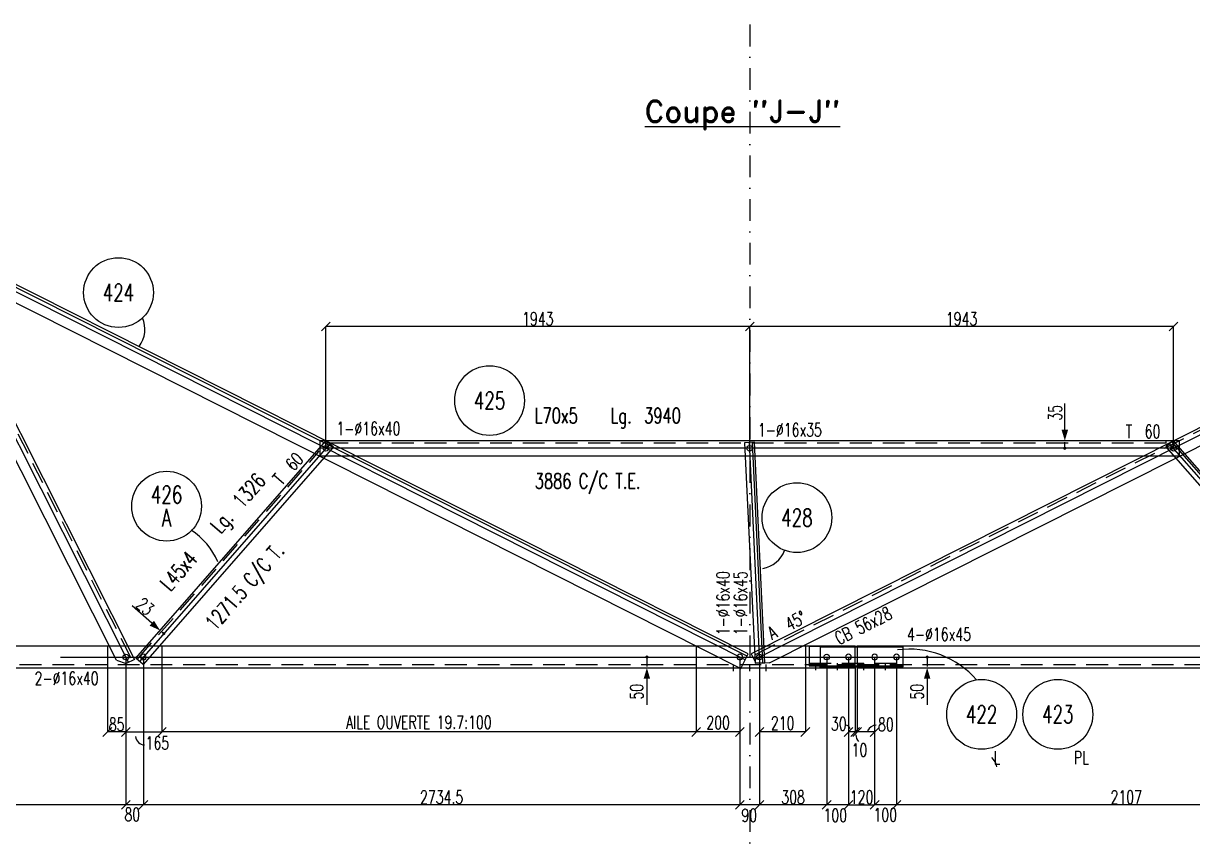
# Model space of a CAD drawing. Extents: x 533388 to 549608, y -47677 to -36197.
# Drawn here: x 536440 to 541800, y -45583 to -41854 of the extents above; entities that cross this region are included whole.
import ezdxf
from ezdxf.enums import TextEntityAlignment as Align

# ---------------------------------------------------------------- set-up
doc = ezdxf.new("R2010")
doc.units = 0
doc.header["$LTSCALE"] = 200
doc.header["$MEASUREMENT"] = 0
doc.linetypes.add('DASHDOT', pattern=[1, 0.5, -0.25, 0, -0.25])
doc.linetypes.add('DASHED', pattern=[0.75, 0.5, -0.25])
doc.layers.get('0').update_dxf_attribs({"linetype": 'CONTINUOUS'})
for name, color, linetype in [('ASSI', 6, 'CONTINUOUS'), ('BOLLINI_1', 7, 'CONTINUOUS'), ('BOLLINI_5', 7, 'CONTINUOUS'), ('FORI', 2, 'CONTINUOUS'), ('LINEA_ANG', 2, 'CONTINUOUS'), ('LINEE_PIASTRE', 2, 'CONTINUOUS'), ('LM', 7, 'CONTINUOUS'), ('LP', 3, 'CONTINUOUS'), ('LS', 7, 'CONTINUOUS'), ('MZ', 6, 'DASHDOT'), ('PIASTRE', 5, 'CONTINUOUS'), ('QT_MAL', 7, 'CONTINUOUS'), ('QT_MPR', 7, 'CONTINUOUS'), ('TRAT-Y', 7, 'DASHED')]:
    doc.layers.add(name, color=color, linetype=linetype)
doc.styles.add('QUOTE', font='ROMANS8.SHX', dxfattribs={"width": 0.7})
doc.styles.add('RD', font='ROMAND8.SHX', dxfattribs={"width": 0.7})
doc.styles.add('RQL', font='ROMANS8.SHX', dxfattribs={"width": 0.7})
doc.styles.add('RS', font='ROMANS8.shx', dxfattribs={"width": 0.7})
doc.styles.get("Standard").update_dxf_attribs({"font": 'ROMANS8.SHX', "width": 0.7})
doc.dimstyles.new('FRECCE1', dxfattribs={"dimtxt": 60, "dimasz": 6.66, "dimexe": 0, "dimexo": 0, "dimgap": 1, "dimtad": 1, "dimzin": 0, "dimdsep": 46, "dimtxsty": 'RS', "dimblk1": 'QUOTP', "dimblk2": 'QUOTF', "dimsah": 1, "dimcen": 0, "dimclrd": 2, "dimclre": 2, "dimclrt": 7, "dimadec": 0, "dimazin": 0, "dimtfac": 1, "dimtix": 1, "dimtmove": 2, "dimatfit": 3, "dimldrblk": 'QUOTP', "dimfxl": 1, "dimtolj": 1, "dimtzin": 0, "dimarcsym": 0})
doc.dimstyles.new('TRATTO', dxfattribs={"dimscale": 0, "dimtxt": 60, "dimasz": 40, "dimexe": 0, "dimexo": 0, "dimgap": 5, "dimtad": 1, "dimrnd": 0.5, "dimdsep": 46, "dimtxsty": 'RS', "dimblk1": 'OBLIQUE', "dimblk2": 'OBLIQUE', "dimsah": 1, "dimcen": 0.09, "dimclrd": 2, "dimclre": 2, "dimclrt": 7, "dimadec": 0, "dimazin": 0, "dimtfac": 1, "dimtix": 1, "dimtmove": 2, "dimatfit": 3, "dimfxl": 1, "dimtolj": 1, "dimtzin": 0, "dimarcsym": 0})

# ---------------------------------------------------------------- blocks, each defined once
blk = doc.blocks.new('ASSE98')
blk.add_line((0, 0), (1, 0))
at = {"color": 7, "style": 'QUOTE', "width": 0.5, "flags": 1}
for tag, p in [('TI', (1.38308, 6.82731)), ('DI_S', (1.38308, 6.42178)), ('D_S', (1.38308, 6.02092)), ('E_S', (1.38308, 5.68065)), ('NFORI', (1.36454, 5.29792)), ('ALAR', (1.36349, 4.93246)), ('FAM', (1.3775, 4.54645)), ('ALA', (1.38308, 4.19257)), ('DISP2', (1.38308, 3.84971)), ('DISP1', (1.38308, 3.50686)), ('PINZAF', (1.38308, 3.164)), ('PINZAI', (1.38308, 2.82114)), ('TRP', (1.38308, 2.47829)), ('NP', (1.38308, 2.13543)), ('SV', (1.38308, 1.79257)), ('PESO', (1.38308, 1.44971)), ('QUA', (1.38308, 1.10686)), ('LUN', (1.38308, 0.764)), ('PROF', (1.38308, 0.42114)), ('POS', (1.38308, 0.07829))]:
    blk.add_attdef(tag, p, '', height=0.2, dxfattribs=at)
at = {"color": 7, "flags": 1}
for tag, p in [('LAV1', (3.07431, 6.82847)), ('LAV2', (3.07431, 6.49513)), ('LAV3', (3.07431, 6.1618)), ('LAV4', (3.07431, 5.82847)), ('LAV5', (3.07431, 5.49513)), ('LAV6', (3.07431, 5.1618)), ('LAV7', (3.07431, 4.82847)), ('LAV8', (3.07431, 4.49513)), ('LAV9', (3.07431, 4.1618)), ('LAV10', (3.07431, 3.82847))]:
    blk.add_attdef(tag, p, '', height=0.2, dxfattribs=at)
blk = doc.blocks.new('MRKR_98')
blk.add_point((0, 0))
at = {"color": 7, "style": 'QUOTE', "width": 0.5, "flags": 1}
for tag, p in [('NFORI', (3.72, 5.3)), ('TI', (3.73, 6.83)), ('DI_S', (3.73, 6.42)), ('D_S', (3.73, 6.02)), ('E_S', (3.73, 5.68)), ('AUX2', (3.71, 4.93)), ('AUX1', (3.73, 4.19)), ('FAM', (3.73, 4.55)), ('COMMESSA', (3.73, 3.85)), ('MD', (3.73, 3.51)), ('MP', (3.73, 3.16)), ('LARGHEZZA', (3.73, 2.82)), ('SPESSORE', (3.73, 2.48)), ('NP', (3.73, 2.14)), ('SV', (3.73, 1.79)), ('PESO', (3.73, 1.45)), ('QUA', (3.73, 1.11)), ('LUN', (3.73, 0.76)), ('PROF', (3.73, 0.42)), ('POS', (3.73, 0.08))]:
    blk.add_attdef(tag, p, '', height=0.2, dxfattribs=at)
at = {"color": 7, "flags": 1}
for tag, p in [('LAV1', (5.26, 6.88)), ('LAV2', (5.26, 6.55)), ('LAV3', (5.26, 6.21)), ('LAV4', (5.26, 5.88)), ('LAV5', (5.26, 5.55)), ('LAV6', (5.26, 5.21)), ('LAV7', (5.26, 4.88)), ('LAV8', (5.26, 4.55)), ('LAV9', (5.26, 4.21)), ('LAV10', (5.26, 3.88))]:
    blk.add_attdef(tag, p, '', height=0.2, dxfattribs=at)
blk = doc.blocks.new('16')
blk.add_circle((0, 0), 1)
blk = doc.blocks.new('QUOTP')
at = {"layer": 'ASSI', "color": 2, "const_width": 1.07}
blk.add_lwpolyline([(-0.53, 0, 1), (0.53, 0, 1)], format="xyb", close=True, dxfattribs=at)
blk = doc.blocks.new('QUOTF')
at = {"layer": 'LS', "color": 2}
blk.add_line((7.5, 0), (25.5, 0), dxfattribs=at)
blk.add_solid([(7.5, 2.25), (0, 0), (7.5, -2.25)], dxfattribs=at)
blk = doc.blocks.new('*D14')
at = {"layer": 'QT_MAL', "color": 2, "lineweight": -2, "transparency": 16777216}
blk.add_line((540583.1, -44766.1), (540583.1, -44802.8), dxfattribs=at)
at = {"layer": 'QT_MAL', "color": 2, "lineweight": -2, "transparency": 16777216, "xscale": 6.66, "yscale": 6.66, "zscale": 6.66}
for name, p, rotation in [('QUOTP', (540583.1, -44759.4), 90), ('QUOTF', (540583.1, -44809.4), 270)]:
    blk.add_blockref(name, p, dxfattribs=dict(at, rotation=rotation))
at = {"layer": 'QT_MAL', "color": 7, "transparency": 16777216, "insert": (540536.3, -44918.3), "char_height": 60, "attachment_point": 5, "rotation": 90, "style": 'RS'}
blk.add_mtext('\\A1;50', dxfattribs=at)
blk = doc.blocks.new('_OBLIQUE')
at = {"color": 0, "linetype": 'ByBlock'}
blk.add_line((-0.5, -0.5), (0.5, 0.5), dxfattribs=at)
blk = doc.blocks.new('*D55')
at = {"layer": 'QT_MPR', "color": 2, "lineweight": -2, "transparency": 16777216}
for p, q in [((540442.4, -44759.4), (540442.4, -45437)), ((542549.4, -44759.4), (542549.4, -45437)), ((542549.4, -45437), (540442.4, -45437))]:
    blk.add_line(p, q, dxfattribs=at)
at = {"layer": 'QT_MPR', "color": 2, "lineweight": -2, "transparency": 16777216, "xscale": 40, "yscale": 40, "zscale": 40, "rotation": 180}
blk.add_blockref('_OBLIQUE', (540442.4, -45437), dxfattribs=at)
at = {"layer": 'QT_MPR', "color": 2, "lineweight": -2, "transparency": 16777216, "xscale": 40, "yscale": 40, "zscale": 40}
blk.add_blockref('_OBLIQUE', (542549.4, -45437), dxfattribs=at)
at = {"layer": 'QT_MPR', "color": 7, "transparency": 16777216, "insert": (541495.9, -45402), "char_height": 60, "attachment_point": 5, "style": 'RS'}
blk.add_mtext('\\A1;2107', dxfattribs=at)
blk = doc.blocks.new('*D56')
at = {"layer": 'QT_MPR', "color": 2, "lineweight": -2, "transparency": 16777216}
for p, q in [((540342.4, -44759.4), (540342.4, -45437)), ((540442.4, -44759.4), (540442.4, -45437)), ((540442.4, -45437), (540342.4, -45437))]:
    blk.add_line(p, q, dxfattribs=at)
at = {"layer": 'QT_MPR', "color": 2, "lineweight": -2, "transparency": 16777216, "xscale": 40, "yscale": 40, "zscale": 40, "rotation": 180}
blk.add_blockref('_OBLIQUE', (540342.4, -45437), dxfattribs=at)
at = {"layer": 'QT_MPR', "color": 2, "lineweight": -2, "transparency": 16777216, "xscale": 40, "yscale": 40, "zscale": 40}
blk.add_blockref('_OBLIQUE', (540442.4, -45437), dxfattribs=at)
at = {"layer": 'QT_MPR', "color": 7, "transparency": 16777216, "insert": (540391, -45482.9), "char_height": 60, "attachment_point": 5, "style": 'RS'}
blk.add_mtext('\\A1;100', dxfattribs=at)
blk = doc.blocks.new('*D58')
at = {"layer": 'QT_MPR', "color": 2, "lineweight": -2, "transparency": 16777216}
for p, q in [((540342.4, -44759.4), (540342.4, -45103.1)), ((540262.4, -44809.4), (540262.4, -45103.1)), ((540342.4, -45103.1), (540262.4, -45103.1))]:
    blk.add_line(p, q, dxfattribs=at)
at = {"layer": 'QT_MPR', "color": 2, "lineweight": -2, "transparency": 16777216, "xscale": 40, "yscale": 40, "zscale": 40, "rotation": 180}
blk.add_blockref('_OBLIQUE', (540262.4, -45103.1), dxfattribs=at)
at = {"layer": 'QT_MPR', "color": 2, "lineweight": -2, "transparency": 16777216, "xscale": 40, "yscale": 40, "zscale": 40}
blk.add_blockref('_OBLIQUE', (540342.4, -45103.1), dxfattribs=at)
at = {"layer": 'QT_MPR', "color": 7, "transparency": 16777216, "insert": (540393.8, -45068.9), "char_height": 60, "attachment_point": 5, "style": 'RS'}
blk.add_mtext('\\A1;80', dxfattribs=at)
blk = doc.blocks.new('*D59')
at = {"layer": 'QT_MPR', "color": 2, "lineweight": -2, "transparency": 16777216}
for p, q in [((540122.4, -44759.4), (540122.4, -45437)), ((540222.4, -44759.4), (540222.4, -45437)), ((540222.4, -45437), (540122.4, -45437))]:
    blk.add_line(p, q, dxfattribs=at)
at = {"layer": 'QT_MPR', "color": 2, "lineweight": -2, "transparency": 16777216, "xscale": 40, "yscale": 40, "zscale": 40, "rotation": 180}
blk.add_blockref('_OBLIQUE', (540122.4, -45437), dxfattribs=at)
at = {"layer": 'QT_MPR', "color": 2, "lineweight": -2, "transparency": 16777216, "xscale": 40, "yscale": 40, "zscale": 40}
blk.add_blockref('_OBLIQUE', (540222.4, -45437), dxfattribs=at)
at = {"layer": 'QT_MPR', "color": 7, "transparency": 16777216, "insert": (540161.9, -45485.3), "char_height": 60, "attachment_point": 5, "style": 'RS'}
blk.add_mtext('\\A1;100', dxfattribs=at)
blk = doc.blocks.new('*D60')
at = {"layer": 'QT_MPR', "color": 2, "lineweight": -2, "transparency": 16777216}
for p, q in [((539814.5, -44759.4), (539814.5, -45437)), ((540122.4, -44759.4), (540122.4, -45437)), ((540122.4, -45437), (539814.5, -45437))]:
    blk.add_line(p, q, dxfattribs=at)
at = {"layer": 'QT_MPR', "color": 2, "lineweight": -2, "transparency": 16777216, "xscale": 40, "yscale": 40, "zscale": 40, "rotation": 180}
blk.add_blockref('_OBLIQUE', (539814.5, -45437), dxfattribs=at)
at = {"layer": 'QT_MPR', "color": 2, "lineweight": -2, "transparency": 16777216, "xscale": 40, "yscale": 40, "zscale": 40}
blk.add_blockref('_OBLIQUE', (540122.4, -45437), dxfattribs=at)
at = {"layer": 'QT_MPR', "color": 7, "transparency": 16777216, "insert": (539968.5, -45402), "char_height": 60, "attachment_point": 5, "style": 'RS'}
blk.add_mtext('\\A1;308', dxfattribs=at)
blk = doc.blocks.new('*D61')
at = {"layer": 'QT_MPR', "color": 2, "lineweight": -2, "transparency": 16777216}
for p, q in [((539724.5, -44759.4), (539724.5, -45437)), ((539814.5, -44759.4), (539814.5, -45437)), ((539814.5, -45437), (539724.5, -45437))]:
    blk.add_line(p, q, dxfattribs=at)
at = {"layer": 'QT_MPR', "color": 2, "lineweight": -2, "transparency": 16777216, "xscale": 40, "yscale": 40, "zscale": 40, "rotation": 180}
blk.add_blockref('_OBLIQUE', (539724.5, -45437), dxfattribs=at)
at = {"layer": 'QT_MPR', "color": 2, "lineweight": -2, "transparency": 16777216, "xscale": 40, "yscale": 40, "zscale": 40}
blk.add_blockref('_OBLIQUE', (539814.5, -45437), dxfattribs=at)
at = {"layer": 'QT_MPR', "color": 7, "transparency": 16777216, "insert": (539767.4, -45485.3), "char_height": 60, "attachment_point": 5, "style": 'RS'}
blk.add_mtext('\\A1;90', dxfattribs=at)
blk = doc.blocks.new('*D62')
at = {"layer": 'QT_MPR', "color": 2, "lineweight": -2, "transparency": 16777216}
for p, q in [((536989.6, -44759.4), (536989.6, -45437)), ((539724.5, -44759.4), (539724.5, -45437)), ((539724.5, -45437), (536989.6, -45437))]:
    blk.add_line(p, q, dxfattribs=at)
at = {"layer": 'QT_MPR', "color": 2, "lineweight": -2, "transparency": 16777216, "xscale": 40, "yscale": 40, "zscale": 40, "rotation": 180}
blk.add_blockref('_OBLIQUE', (536989.6, -45437), dxfattribs=at)
at = {"layer": 'QT_MPR', "color": 2, "lineweight": -2, "transparency": 16777216, "xscale": 40, "yscale": 40, "zscale": 40}
blk.add_blockref('_OBLIQUE', (539724.5, -45437), dxfattribs=at)
at = {"layer": 'QT_MPR', "color": 7, "transparency": 16777216, "insert": (538357.1, -45402), "char_height": 60, "attachment_point": 5, "style": 'RS'}
blk.add_mtext('\\A1;2734.5', dxfattribs=at)
blk = doc.blocks.new('*D63')
at = {"layer": 'QT_MPR', "color": 2, "lineweight": -2, "transparency": 16777216}
for p, q in [((536909.6, -44759.4), (536909.6, -45437)), ((536989.6, -44759.4), (536989.6, -45437)), ((536989.6, -45437), (536909.6, -45437))]:
    blk.add_line(p, q, dxfattribs=at)
at = {"layer": 'QT_MPR', "color": 2, "lineweight": -2, "transparency": 16777216, "xscale": 40, "yscale": 40, "zscale": 40, "rotation": 180}
blk.add_blockref('_OBLIQUE', (536909.6, -45437), dxfattribs=at)
at = {"layer": 'QT_MPR', "color": 2, "lineweight": -2, "transparency": 16777216, "xscale": 40, "yscale": 40, "zscale": 40}
blk.add_blockref('_OBLIQUE', (536989.6, -45437), dxfattribs=at)
at = {"layer": 'QT_MPR', "color": 7, "transparency": 16777216, "insert": (536938.9, -45481.6), "char_height": 60, "attachment_point": 5, "style": 'RS'}
blk.add_mtext('\\A1;80', dxfattribs=at)
blk = doc.blocks.new('*D64')
at = {"layer": 'QT_MPR', "color": 2, "lineweight": -2, "transparency": 16777216}
for p, q in [((540222.4, -44759.4), (540222.4, -45103.1)), ((540252.4, -44809.4), (540252.4, -45103.1)), ((540252.4, -45103.1), (540222.4, -45103.1))]:
    blk.add_line(p, q, dxfattribs=at)
at = {"layer": 'QT_MPR', "color": 2, "lineweight": -2, "transparency": 16777216, "xscale": 40, "yscale": 40, "zscale": 40, "rotation": 180}
blk.add_blockref('_OBLIQUE', (540222.4, -45103.1), dxfattribs=at)
at = {"layer": 'QT_MPR', "color": 2, "lineweight": -2, "transparency": 16777216, "xscale": 40, "yscale": 40, "zscale": 40}
blk.add_blockref('_OBLIQUE', (540252.4, -45103.1), dxfattribs=at)
at = {"layer": 'QT_MPR', "color": 7, "transparency": 16777216, "insert": (540177.8, -45065.7), "char_height": 60, "attachment_point": 5, "style": 'RS'}
blk.add_mtext('\\A1;30', dxfattribs=at)
blk = doc.blocks.new('*D65')
at = {"layer": 'QT_MPR', "color": 2, "lineweight": -2, "transparency": 16777216}
for p, q in [((536909.6, -44759.4), (536909.6, -45437)), ((534022.4, -44809.4), (534022.4, -45437)), ((536909.6, -45437), (534022.4, -45437))]:
    blk.add_line(p, q, dxfattribs=at)
at = {"layer": 'QT_MPR', "color": 2, "lineweight": -2, "transparency": 16777216, "xscale": 40, "yscale": 40, "zscale": 40, "rotation": 180}
blk.add_blockref('_OBLIQUE', (534022.4, -45437), dxfattribs=at)
at = {"layer": 'QT_MPR', "color": 2, "lineweight": -2, "transparency": 16777216, "xscale": 40, "yscale": 40, "zscale": 40}
blk.add_blockref('_OBLIQUE', (536909.6, -45437), dxfattribs=at)
at = {"layer": 'QT_MPR', "color": 7, "transparency": 16777216, "insert": (535464.4, -45384.9), "char_height": 60, "attachment_point": 5, "style": 'RS'}
blk.add_mtext('\\A1;2887.5', dxfattribs=at)
blk = doc.blocks.new('*D66')
at = {"layer": 'LS', "color": 2, "lineweight": -2, "transparency": 16777216}
for p, q in [((540252.4, -44809.4), (540252.4, -45103.1)), ((540262.4, -44809.4), (540262.4, -45103.1)), ((540252.4, -45103.1), (540262.4, -45103.1))]:
    blk.add_line(p, q, dxfattribs=at)
at = {"layer": 'LS', "color": 2, "lineweight": -2, "transparency": 16777216, "xscale": 40, "yscale": 40, "zscale": 40, "rotation": 180}
blk.add_blockref('_OBLIQUE', (540252.4, -45103.1), dxfattribs=at)
at = {"layer": 'LS', "color": 2, "lineweight": -2, "transparency": 16777216, "xscale": 40, "yscale": 40, "zscale": 40}
blk.add_blockref('_OBLIQUE', (540262.4, -45103.1), dxfattribs=at)
at = {"layer": 'LS', "color": 7, "transparency": 16777216, "insert": (540272.7, -45185.7), "char_height": 60, "attachment_point": 5, "style": 'RS'}
blk.add_mtext('\\A1;10', dxfattribs=at)
blk = doc.blocks.new('*D67')
at = {"layer": 'LS', "color": 2, "lineweight": -2, "transparency": 16777216}
for p, q in [((540222.4, -44759.4), (540222.4, -45437)), ((540342.4, -44759.4), (540342.4, -45437)), ((540222.4, -45437), (540342.4, -45437))]:
    blk.add_line(p, q, dxfattribs=at)
at = {"layer": 'LS', "color": 2, "lineweight": -2, "transparency": 16777216, "xscale": 40, "yscale": 40, "zscale": 40, "rotation": 180}
blk.add_blockref('_OBLIQUE', (540222.4, -45437), dxfattribs=at)
at = {"layer": 'LS', "color": 2, "lineweight": -2, "transparency": 16777216, "xscale": 40, "yscale": 40, "zscale": 40}
blk.add_blockref('_OBLIQUE', (540342.4, -45437), dxfattribs=at)
at = {"layer": 'LS', "color": 7, "transparency": 16777216, "insert": (540282.4, -45402), "char_height": 60, "attachment_point": 5, "style": 'RS'}
blk.add_mtext('\\A1;120', dxfattribs=at)
blk = doc.blocks.new('*D71')
at = {"layer": 'LS', "color": 2, "lineweight": -2, "transparency": 16777216}
for p, q in [((536824.5, -44709.4), (536824.5, -45103.1)), ((536909.6, -44759.4), (536909.6, -45103.1)), ((536909.6, -45103.1), (536824.5, -45103.1))]:
    blk.add_line(p, q, dxfattribs=at)
at = {"layer": 'LS', "color": 2, "lineweight": -2, "transparency": 16777216, "xscale": 40, "yscale": 40, "zscale": 40, "rotation": 180}
blk.add_blockref('_OBLIQUE', (536824.5, -45103.1), dxfattribs=at)
at = {"layer": 'LS', "color": 2, "lineweight": -2, "transparency": 16777216, "xscale": 40, "yscale": 40, "zscale": 40}
blk.add_blockref('_OBLIQUE', (536909.6, -45103.1), dxfattribs=at)
at = {"layer": 'LS', "color": 7, "transparency": 16777216, "insert": (536867.1, -45068.1), "char_height": 60, "attachment_point": 5, "style": 'RS'}
blk.add_mtext('\\A1;85', dxfattribs=at)
blk = doc.blocks.new('*D72')
at = {"layer": 'LS', "color": 2, "lineweight": -2, "transparency": 16777216}
for p, q in [((536909.6, -44759.4), (536909.6, -45103.1)), ((537074.6, -44709.4), (537074.6, -45103.1)), ((536909.6, -45103.1), (537074.6, -45103.1))]:
    blk.add_line(p, q, dxfattribs=at)
at = {"layer": 'LS', "color": 2, "lineweight": -2, "transparency": 16777216, "xscale": 40, "yscale": 40, "zscale": 40, "rotation": 180}
blk.add_blockref('_OBLIQUE', (536909.6, -45103.1), dxfattribs=at)
at = {"layer": 'LS', "color": 2, "lineweight": -2, "transparency": 16777216, "xscale": 40, "yscale": 40, "zscale": 40}
blk.add_blockref('_OBLIQUE', (537074.6, -45103.1), dxfattribs=at)
at = {"layer": 'LS', "color": 7, "transparency": 16777216, "insert": (537053.9, -45153.5), "char_height": 60, "attachment_point": 5, "style": 'RS'}
blk.add_mtext('\\A1;165', dxfattribs=at)
blk = doc.blocks.new('*D73')
at = {"layer": 'LS', "color": 2, "lineweight": -2, "transparency": 16777216}
for p, q in [((539814.5, -44759.4), (539814.5, -45103.1)), ((540024.6, -44709.4), (540024.6, -45103.1)), ((540024.6, -45103.1), (539814.5, -45103.1))]:
    blk.add_line(p, q, dxfattribs=at)
at = {"layer": 'LS', "color": 2, "lineweight": -2, "transparency": 16777216, "xscale": 40, "yscale": 40, "zscale": 40, "rotation": 180}
blk.add_blockref('_OBLIQUE', (539814.5, -45103.1), dxfattribs=at)
at = {"layer": 'LS', "color": 2, "lineweight": -2, "transparency": 16777216, "xscale": 40, "yscale": 40, "zscale": 40}
blk.add_blockref('_OBLIQUE', (540024.6, -45103.1), dxfattribs=at)
at = {"layer": 'LS', "color": 7, "transparency": 16777216, "insert": (539920.5, -45062.7), "char_height": 60, "attachment_point": 5, "style": 'RS'}
blk.add_mtext('\\A1;210', dxfattribs=at)
blk = doc.blocks.new('*D80')
at = {"layer": 'QT_MPR', "color": 2, "lineweight": -2, "transparency": 16777216}
for p, q in [((539769.5, -43802.4), (539769.5, -43243.7)), ((541712.3, -43243.7), (539769.5, -43243.7)), ((541712.3, -43802.4), (541712.3, -43243.7))]:
    blk.add_line(p, q, dxfattribs=at)
at = {"layer": 'QT_MPR', "color": 2, "lineweight": -2, "transparency": 16777216, "xscale": 40, "yscale": 40, "zscale": 40, "rotation": 180}
blk.add_blockref('_OBLIQUE', (539769.5, -43243.7), dxfattribs=at)
at = {"layer": 'QT_MPR', "color": 2, "lineweight": -2, "transparency": 16777216, "xscale": 40, "yscale": 40, "zscale": 40}
blk.add_blockref('_OBLIQUE', (541712.3, -43243.7), dxfattribs=at)
at = {"layer": 'QT_MPR', "color": 7, "transparency": 16777216, "insert": (540740.9, -43208.7), "char_height": 60, "attachment_point": 5, "style": 'RS'}
blk.add_mtext('\\A1;1943', dxfattribs=at)
blk = doc.blocks.new('*D81')
at = {"layer": 'QT_MPR', "color": 2, "lineweight": -2, "transparency": 16777216}
for p, q in [((537826.7, -43802.4), (537826.7, -43243.7)), ((539769.5, -43243.7), (537826.7, -43243.7)), ((539769.5, -43802.4), (539769.5, -43243.7))]:
    blk.add_line(p, q, dxfattribs=at)
at = {"layer": 'QT_MPR', "color": 2, "lineweight": -2, "transparency": 16777216, "xscale": 40, "yscale": 40, "zscale": 40, "rotation": 180}
blk.add_blockref('_OBLIQUE', (537826.7, -43243.7), dxfattribs=at)
at = {"layer": 'QT_MPR', "color": 2, "lineweight": -2, "transparency": 16777216, "xscale": 40, "yscale": 40, "zscale": 40}
blk.add_blockref('_OBLIQUE', (539769.5, -43243.7), dxfattribs=at)
at = {"layer": 'QT_MPR', "color": 7, "transparency": 16777216, "insert": (538798.1, -43208.7), "char_height": 60, "attachment_point": 5, "style": 'RS'}
blk.add_mtext('\\A1;1943', dxfattribs=at)
blk = doc.blocks.new('*D82')
at = {"layer": 'QT_MAL', "color": 2, "lineweight": -2, "transparency": 16777216}
blk.add_line((541214.2, -43795.7), (541214.2, -43774), dxfattribs=at)
at = {"layer": 'QT_MAL', "color": 2, "lineweight": -2, "transparency": 16777216, "xscale": 6.66, "yscale": 6.66, "zscale": 6.66}
for name, p, rotation in [('QUOTF', (541214.2, -43767.4), 90), ('QUOTP', (541214.2, -43802.4), 270)]:
    blk.add_blockref(name, p, dxfattribs=dict(at, rotation=rotation))
at = {"layer": 'QT_MAL', "color": 7, "transparency": 16777216, "insert": (541170, -43639.5), "char_height": 60, "attachment_point": 5, "rotation": 90, "style": 'RS'}
blk.add_mtext('\\A1;35', dxfattribs=at)
blk = doc.blocks.new('xxx')
blk.add_circle((0, 0), 8)
at = {"color": 3, "style": 'RQL', "width": 0.7}
blk.add_attdef('POS', text='', height=4, dxfattribs=at).set_placement((0, 0), align=Align.MIDDLE)
at = {"color": 3, "style": 'RQL', "width": 0.7, "flags": 1}
blk.add_attdef('POS1', (-0.39, -5.42), '', height=2, dxfattribs=at)
at = {"style": 'RQL', "width": 0.7, "flags": 1}
blk.add_attdef('TIPO', (-0.39, -8.66), '', height=2, dxfattribs=at)
blk = doc.blocks.new('*D111')
at = {"layer": 'LS', "color": 2, "lineweight": -2, "transparency": 16777216}
for p, q in [((539524.4, -44709.4), (539524.4, -45103.1)), ((539724.5, -44759.4), (539724.5, -45103.1)), ((539724.5, -45103.1), (539524.4, -45103.1))]:
    blk.add_line(p, q, dxfattribs=at)
at = {"layer": 'LS', "color": 2, "lineweight": -2, "transparency": 16777216, "xscale": 40, "yscale": 40, "zscale": 40, "rotation": 180}
blk.add_blockref('_OBLIQUE', (539524.4, -45103.1), dxfattribs=at)
at = {"layer": 'LS', "color": 2, "lineweight": -2, "transparency": 16777216, "xscale": 40, "yscale": 40, "zscale": 40}
blk.add_blockref('_OBLIQUE', (539724.5, -45103.1), dxfattribs=at)
at = {"layer": 'LS', "color": 7, "transparency": 16777216, "insert": (539624.6, -45060.2), "char_height": 60, "attachment_point": 5, "style": 'RS'}
blk.add_mtext('\\A1;200', dxfattribs=at)
blk = doc.blocks.new('*D115')
at = {"layer": 'QT_MAL', "color": 2, "lineweight": -2, "transparency": 16777216}
blk.add_line((539298.1, -44766.1), (539298.1, -44802.8), dxfattribs=at)
at = {"layer": 'QT_MAL', "color": 2, "lineweight": -2, "transparency": 16777216, "xscale": 6.66, "yscale": 6.66, "zscale": 6.66}
for name, p, rotation in [('QUOTP', (539298.1, -44759.4), 90), ('QUOTF', (539298.1, -44809.4), 270)]:
    blk.add_blockref(name, p, dxfattribs=dict(at, rotation=rotation))
at = {"layer": 'QT_MAL', "color": 7, "transparency": 16777216, "insert": (539251.3, -44918.3), "char_height": 60, "attachment_point": 5, "rotation": 90, "style": 'RS'}
blk.add_mtext('\\A1;50', dxfattribs=at)
blk = doc.blocks.new('YYY')
blk.add_circle((0, 0), 8)
at = {"color": 3, "style": 'RQL', "width": 0.7}
for tag, p in [('POS3', (0, 0.65)), ('POS2', (0, -4.63))]:
    blk.add_attdef(tag, text='', height=4, dxfattribs=at).set_placement(p, align=Align.CENTER)
at = {"style": 'RQL', "width": 0.7, "flags": 1}
blk.add_attdef('TIPO', text='', height=3, dxfattribs=at).set_placement((0, 0), align=Align.MIDDLE_CENTER)
blk = doc.blocks.new('*D116')
at = {"layer": 'QT_MAL', "color": 2, "lineweight": -2, "transparency": 16777216}
blk.add_line((537078.3, -44648), (537071, -44641.6), dxfattribs=at)
at = {"layer": 'QT_MAL', "color": 2, "lineweight": -2, "transparency": 16777216, "xscale": 6.66, "yscale": 6.66, "zscale": 6.66}
for name, p, rotation in [('QUOTF', (537066, -44637.2), 138.8249800532595), ('QUOTP', (537083.3, -44652.3), 318.8249800532595)]:
    blk.add_blockref(name, p, dxfattribs=dict(at, rotation=rotation))
at = {"layer": 'QT_MAL', "color": 7, "transparency": 16777216, "insert": (536997.3, -44527.8), "char_height": 60, "attachment_point": 5, "rotation": 318.825, "style": 'RS'}
blk.add_mtext('\\A1;23', dxfattribs=at)
blk = doc.blocks.new('bull')
at = {"style": 'RS', "width": 0.7, "flags": 1}
for tag, p in [('NN', (-12.25, 0)), ('DIAMETRO', (0, -4.86)), ('SERRAGGIO', (0, -9.71)), ('LUNGHEZZA', (0, -14.57)), ('NB', (0, -19.43)), ('TIPO', (0, -24.12)), ('EL', (-0.14, -29))]:
    blk.add_attdef(tag, p, '', height=3, dxfattribs=at)
at = {"style": 'RS', "width": 0.7}
blk.add_attdef('BULLONE', (0, 0), '', height=3, dxfattribs=at)

msp = doc.modelspace()

# ---------------------------------------------------------------- linework, layer by layer
at = {"layer": 'LINEA_ANG'}
for p, q in [((534060.512, -39043.037), (536948.589, -44770.026)), ((536866.763, -44774.332), (534018.761, -39126.809)), ((539762.42, -44744.945), (534035.431, -41856.868)), ((545503.594, -41856.868), (539776.604, -44744.945)), ((534001.66, -41923.834), (539728.649, -44811.911)), ((539860.377, -44786.696), (545507.899, -41938.694)), ((536954.557, -44764.607), (537827.544, -43766.524)), ((541739.294, -43767.39), (537799.294, -43767.39)), ((537799.294, -43767.39), (537799.294, -43837.39)), ((537827.544, -43766.524), (537861.416, -43796.151)), ((539791.223, -43774.433), (539746.273, -43776.547)), ((539746.273, -43776.547), (539793.805, -44787.43)), ((539838.755, -44785.317), (539791.223, -43774.433)), ((541711.48, -43766.524), (541677.608, -43796.151)), ((541679.294, -43778.39), (541679.294, -43767.39)), ((542584.467, -44764.607), (541711.48, -43766.524)), ((541739.294, -43837.39), (541739.294, -43767.39)), ((537861.416, -43796.151), (536988.429, -44794.234)), ((537788.043, -43811.687), (537794.441, -43817.283)), ((537799.294, -43837.39), (541739.294, -43837.39)), ((541677.608, -43796.151), (542550.596, -44794.234)), ((540252.394, -44709.427), (534106.394, -44709.427)), ((539728.649, -44811.911), (539762.42, -44744.945)), ((539776.604, -44744.945), (539797.767, -44786.91)), ((540042.398, -44710.427), (540042.398, -44800.427)), ((540472.398, -44710.427), (540042.398, -44710.427)), ((540252.394, -44809.427), (540252.394, -44709.427)), ((540262.402, -44709.427), (540262.402, -44809.427)), ((545432.402, -44709.427), (540262.402, -44709.427)), ((540472.398, -44800.427), (540472.398, -44710.427)), ((534022.394, -44809.427), (540252.394, -44809.427)), ((536866.763, -44774.332), (536911.088, -44788.938)), ((536948.589, -44770.026), (536911.088, -44788.938)), ((536988.429, -44794.234), (536954.557, -44764.607)), ((539793.805, -44787.43), (539838.755, -44785.317)), ((539860.377, -44786.696), (539797.767, -44786.91)), ((540042.398, -44800.427), (540472.398, -44800.427)), ((540262.402, -44809.427), (545516.402, -44809.427))]:
    msp.add_line(p, q, dxfattribs=at)
at = {"layer": 'LINEA_ANG', "color": 2}
for p, q in [((539757.242, -44755.213), (534030.252, -41867.136)), ((539830.264, -44785.716), (539782.732, -43774.833)), ((542578.069, -44770.203), (541705.082, -43772.12))]:
    msp.add_line(p, q, dxfattribs=at)
at = {"layer": 'LINEE_PIASTRE'}
for p, q in [((540472.398, -44714.427), (540092.398, -44714.427)), ((540092.398, -44714.427), (540092.398, -44804.427)), ((540472.398, -44804.427), (540472.398, -44714.427)), ((540092.398, -44804.427), (540472.398, -44804.427))]:
    msp.add_line(p, q, dxfattribs=at)
at = {"layer": 'LP', "color": 6}
msp.add_arc((539802.432, -44220.177), 136.802, 281.796103, 338.315002, dxfattribs=at)
at = {"layer": 'LS', "color": 6}
for p, q in [((536609.908, -44759.427), (545445.967, -44759.427)), ((539694.512, -44824.927), (539694.512, -44793.927)), ((539769.512, -44824.927), (539769.512, -44793.927)), ((539844.512, -44824.927), (539844.512, -44793.927)), ((540072.398, -44819.927), (540072.398, -44787.927)), ((540172.398, -44819.927), (540172.398, -44787.927)), ((540292.398, -44819.927), (540292.398, -44787.927)), ((540392.398, -44819.927), (540392.398, -44787.927))]:
    msp.add_line(p, q, dxfattribs=at)
at = {"layer": 'LS', "color": 2}
msp.add_line((539524.425, -45103.119), (537074.606, -45103.119), dxfattribs=at)
at = {"layer": 'LS', "color": 6}
for centre, radius, start, end in [((536869.578, -43256.987), 127.317, 322.129311, 24.673334), ((537022.52, -44457.909), 337.07, 23.691136, 56.424494), ((540500.568, -45133.261), 409.806, 41.000079, 97.440315), ((540203.796, -45097.237), 27.424, 18.923472, 68.175895), ((540350.85, -45117.962), 46.065, 92.524284, 153.276717), ((536995.517, -45120.578), 41.622, 185.117285, 269.501433), ((540310.033, -45113.515), 53.944, 182.701687, 218.937243), ((540828.518, -45275.294), 74.939, 9.12939, 47.162305)]:
    msp.add_arc(centre, radius, start, end, dxfattribs=at)
at = {"layer": 'MZ'}
msp.add_line((539769.512, -40658.581), (539769.512, -46659.016), dxfattribs=at)
at = {"layer": 'TRAT-Y'}
for p, q in [((534050.244, -39048.215), (536938.321, -44775.205)), ((545508.772, -41867.136), (539781.782, -44755.213)), ((541679.294, -43778.39), (537799.294, -43778.39)), ((536960.955, -44770.203), (537794.441, -43817.283)), ((534022.394, -44793.427), (540252.394, -44793.427)), ((540042.398, -44787.427), (540472.398, -44787.427)), ((540262.402, -44793.427), (545516.402, -44793.427))]:
    msp.add_line(p, q, dxfattribs=at)

# ---------------------------------------------------------------- block references
at = {"layer": 'ASSI'}
for p, xscale, zscale, rotation in [((536921.802, -44783.535), 6414.000000000001, 6414.000000000001, 116.7614582694703), ((539748.912, -44771.731), 6414.000000000001, 6414.000000000001, 153.2385417305298), ((539815.78, -44786.397), 1011.999999999999, 1011.999999999999, 92.69207287813845), ((542567.155, -44779.75), 1326, 1326, 131.1750199467405)]:
    msp.add_blockref('ASSE98', p, dxfattribs=dict(at, xscale=xscale, zscale=zscale, rotation=rotation))
ref = msp.add_blockref('ASSE98', (545517.102, -41883.654), dxfattribs=dict(at, xscale=6414.000000000001, zscale=6414.000000000001, rotation=206.7614582694702))
ref.add_attrib('LAV1', 'CB 56x28', (540179.113, -44705.341), dxfattribs={"layer": '0', "color": 7, "height": 60, "rotation": 26.761458, "width": 0.7})
ref.add_attrib('LAV3', 'A  45%%d', (539871.345, -44681.205), dxfattribs={"layer": '0', "color": 254, "height": 60, "rotation": 26.761458, "width": 0.7})
ref = msp.add_blockref('ASSE98', (541739.294, -43802.39), dxfattribs=dict(at, xscale=3940, zscale=3940, rotation=180))
ref.add_attrib('PROF', 'L70x5', (538784.294, -43687.39), dxfattribs={"layer": '0', "color": 2, "height": 70, "style": 'QUOTE', "width": 0.7})
ref.add_attrib('LUN', '3940', (539285.894, -43687.39), dxfattribs={"layer": '0', "color": 2, "height": 70, "style": 'QUOTE', "width": 0.7})
ref.add_attrib('PESO', '3886 C/C T.E.', (538784.294, -43987.39), dxfattribs={"layer": '0', "color": 2, "height": 70, "style": 'QUOTE', "width": 0.7})
ref.add_attrib('SV', 'Lg.', (539131.76, -43687.39), dxfattribs={"layer": '0', "color": 2, "height": 70, "style": 'QUOTE', "width": 0.7})
ref.add_attrib('LAV1', 'T  60', (541493.981, -43755.429), dxfattribs={"layer": '0', "color": 254, "height": 60, "width": 0.7})
ref = msp.add_blockref('ASSE98', (537844.856, -43781.667), dxfattribs=dict(at, xscale=1326, zscale=1326, rotation=228.8249800532595))
ref.add_attrib('PROF', 'L45x4', (537112.588, -44462.418), dxfattribs={"layer": '0', "color": 2, "height": 70, "rotation": 48.82498, "style": 'QUOTE', "width": 0.7})
ref.add_attrib('LUN', '1326', (537444.972, -44082.404), dxfattribs={"layer": '0', "color": 2, "height": 70, "rotation": 48.82498, "style": 'QUOTE', "width": 0.7})
ref.add_attrib('PESO', '1271.5 C/C T.', (537319.581, -44643.467), dxfattribs={"layer": '0', "color": 2, "height": 70, "rotation": 48.82498, "style": 'QUOTE', "width": 0.7})
ref.add_attrib('SV', 'Lg.', (537343.497, -44198.42), dxfattribs={"layer": '0', "color": 2, "height": 70, "rotation": 48.82498, "style": 'QUOTE', "width": 0.7})
ref.add_attrib('LAV1', 'T  60', (537624.03, -43975.012), dxfattribs={"layer": '0', "color": 254, "height": 60, "rotation": 48.82498, "width": 0.7})
for p, xscale, zscale in [((540042.398, -44759.427), 429.9999999999998, 429.9999999999998), ((540262.402, -44809.427), 5254, 5254)]:
    msp.add_blockref('ASSE98', p, dxfattribs=dict(at, xscale=xscale, zscale=zscale))
at = {"layer": 'ASSI', "xscale": 6230}
msp.add_blockref('ASSE98', (534022.394, -44809.427), dxfattribs=at)
at = {"layer": 'BOLLINI_1', "xscale": 20, "yscale": 20, "zscale": 20}
for p, values in [((536875.669, -43088.298), {'POS': '424'}), ((538577.076, -43583.5), {'POS': '425'}), ((539985.923, -44120.331), {'POS': '428'}), ((540832.801, -45022.268), {'POS': '422'}), ((541182.118, -45022.268), {'POS': '423'})]:
    msp.add_blockref('xxx', p, dxfattribs=at).add_auto_attribs(values)
at = {"layer": 'BOLLINI_5', "xscale": 20, "yscale": 20, "zscale": 20}
msp.add_blockref('YYY', (537096.181, -44067.677), dxfattribs=at).add_auto_attribs({'POS3': '426', 'POS2': 'A'})
at = {"layer": 'FORI', "yscale": 13, "zscale": 13}
for p, xscale in [((537826.731, -43802.39), 13), ((539769.512, -43802.39), 13), ((541712.294, -43802.39), 13), ((536989.645, -44759.427), -13), ((539724.512, -44759.427), -13), ((539814.512, -44759.427), 13), ((540122.398, -44759.427), 13), ((540222.398, -44759.427), -13), ((540342.398, -44759.427), -13), ((540442.398, -44759.427), -13)]:
    msp.add_blockref('16', p, dxfattribs=dict(at, xscale=xscale))
at = {"layer": 'FORI', "xscale": 13, "yscale": 13, "zscale": 13, "rotation": 270.0000000000001}
msp.add_blockref('16', (536909.645, -44759.427), dxfattribs=at)
at = {"layer": 'LS', "color": 7, "xscale": 20, "yscale": 20, "zscale": 20}
for p, values in [((537874.556, -43741.569), {'BULLONE': '1-%%c16x40                '}), ((539807.027, -43747.664), {'BULLONE': '1-%%c16x35                '}), ((540490.472, -44684.816), {'BULLONE': '4-%%c16x45                '}), ((536490.909, -44886.987), {'BULLONE': '2-%%c16x40                '})]:
    msp.add_blockref('bull', p, dxfattribs=at).add_auto_attribs(values)
at = {"layer": 'LS', "color": 7, "xscale": 20, "yscale": 20, "zscale": 20, "rotation": 90}
for p, values in [((539677.354, -44659.199), {'BULLONE': '1-%%c16x40                '}), ((539757.354, -44659.199), {'BULLONE': '1-%%c16x45                '})]:
    msp.add_blockref('bull', p, dxfattribs=at).add_auto_attribs(values)
at = {"layer": 'PIASTRE', "xscale": 20, "yscale": 20, "zscale": 20}
msp.add_blockref('MRKR_98', (540092.398, -44804.427), dxfattribs=at)

# ---------------------------------------------------------------- texts
at = {"layer": 'LM', "linetype": 'ByBlock', "style": 'RS', "width": 0.7}
for s, p in [('L', (540887.869, -45250.824)), ('PL', (541255.781, -45250.824))]:
    msp.add_text(s, height=60, dxfattribs=at).set_placement(p)
at = {"layer": 'LS', "color": 3, "style": 'RD'}
msp.add_text('%%UCoupe "J-J"', height=100, dxfattribs=at).set_placement((539736.222, -42273.444), align=Align.MIDDLE)
at = {"layer": 'LS', "color": 7, "style": 'RS', "width": 0.7}
msp.add_text('AILE OUVERTE 19.7:100 ', height=60, dxfattribs=at).set_placement((537918.511, -45088.718))

# ---------------------------------------------------------------- dimensions: what is measured, and where the dimension line sits
at = {"layer": 'LS'}
for base, p1, p2, picture, middle in [((536824.532, -45103.119), (536909.645, -44759.427), (536824.532, -44709.427), '*D71', (536867.089, -45068.119)), ((540342.398, -45437.009), (540222.398, -44759.427), (540342.398, -44759.427), '*D67', (540282.398, -45402.009))]:
    dim = msp.add_linear_dim(base=base, p1=p1, p2=p2, dimstyle='TRATTO', override={"dimscale": 1}, dxfattribs=at)
    dim.commit()
    dim.dimension.update_dxf_attribs({"geometry": picture, "text_midpoint": middle})
for base, p1, p2, picture, middle in [((537074.606, -45103.119), (536909.645, -44759.427), (537074.606, -44709.427), '*D72', (537053.936, -45153.5)), ((539524.425, -45103.119), (539724.512, -44759.427), (539524.425, -44709.427), '*D111', (539624.578, -45060.159)), ((539814.512, -45103.119), (540024.599, -44709.427), (539814.512, -44759.427), '*D73', (539920.542, -45062.735)), ((540262.402, -45103.119), (540252.394, -44809.427), (540262.402, -44809.427), '*D66', (540272.654, -45185.722))]:
    dim = msp.add_linear_dim(base=base, p1=p1, p2=p2, dimstyle='TRATTO', override={"dimscale": 1}, dxfattribs=at)
    dim.commit()
    dim.dimension.update_dxf_attribs({"geometry": picture, "text_midpoint": middle, "dimtype": 160})
at = {"layer": 'QT_MAL'}
for base, p1, p2, angle, text, picture, middle in [((541214.22, -43767.39), (541214.22, -43802.39), (541214.22, -43767.39), 90, '35', '*D82', (541170.006, -43639.547)), ((537065.993, -44637.203), (537083.305, -44652.345), (537065.993, -44637.203), 318.82498, '23', '*D116', (536997.321, -44527.792)), ((539298.133, -44809.427), (539298.133, -44759.427), (539298.133, -44809.427), 90, '50', '*D115', (539251.259, -44918.295)), ((540583.126, -44809.427), (540583.126, -44759.427), (540583.126, -44809.427), 90, '50', '*D14', (540536.252, -44918.295))]:
    dim = msp.add_linear_dim(base=base, p1=p1, p2=p2, angle=angle, text=text, dimstyle='FRECCE1', dxfattribs=at)
    dim.commit()
    dim.dimension.update_dxf_attribs({"geometry": picture, "text_midpoint": middle, "dimtype": 160})
at = {"layer": 'QT_MPR'}
for base, p1, p2, text, picture, middle in [((537826.731, -43243.739), (539769.512, -43802.39), (537826.731, -43802.39), '1943', '*D81', (538798.121, -43208.739)), ((539769.512, -43243.739), (541712.294, -43802.39), (539769.512, -43802.39), '1943', '*D80', (540740.903, -43208.739)), ((534022.394, -45437.009), (536909.645, -44759.427), (534022.394, -44809.427), '2887.5', '*D65', (535464.438, -45384.878)), ((536909.645, -45437.009), (536989.645, -44759.427), (536909.645, -44759.427), '80', '*D63', (536938.85, -45481.636)), ((536989.645, -45437.009), (539724.512, -44759.427), (536989.645, -44759.427), '2734.5', '*D62', (538357.079, -45402.009)), ((539724.512, -45437.009), (539814.512, -44759.427), (539724.512, -44759.427), '90', '*D61', (539767.405, -45485.311)), ((539814.512, -45437.009), (540122.398, -44759.427), (539814.512, -44759.427), '308', '*D60', (539968.455, -45402.009)), ((540122.398, -45437.009), (540222.398, -44759.427), (540122.398, -44759.427), '100', '*D59', (540161.87, -45485.321)), ((540222.398, -45103.119), (540252.394, -44809.427), (540222.398, -44759.427), '30', '*D64', (540177.812, -45065.674)), ((540262.402, -45103.119), (540342.398, -44759.427), (540262.402, -44809.427), '80', '*D58', (540393.756, -45068.944)), ((540342.398, -45437.009), (540442.398, -44759.427), (540342.398, -44759.427), '100', '*D56', (540390.984, -45482.914)), ((540442.398, -45437.009), (542549.379, -44759.427), (540442.398, -44759.427), '2107', '*D55', (541495.889, -45402.009))]:
    dim = msp.add_linear_dim(base=base, p1=p1, p2=p2, text=text, dimstyle='TRATTO', override={"dimscale": 1}, dxfattribs=at)
    dim.commit()
    dim.dimension.update_dxf_attribs({"geometry": picture, "text_midpoint": middle, "dimtype": 160})

doc.saveas('drawing.dxf')
